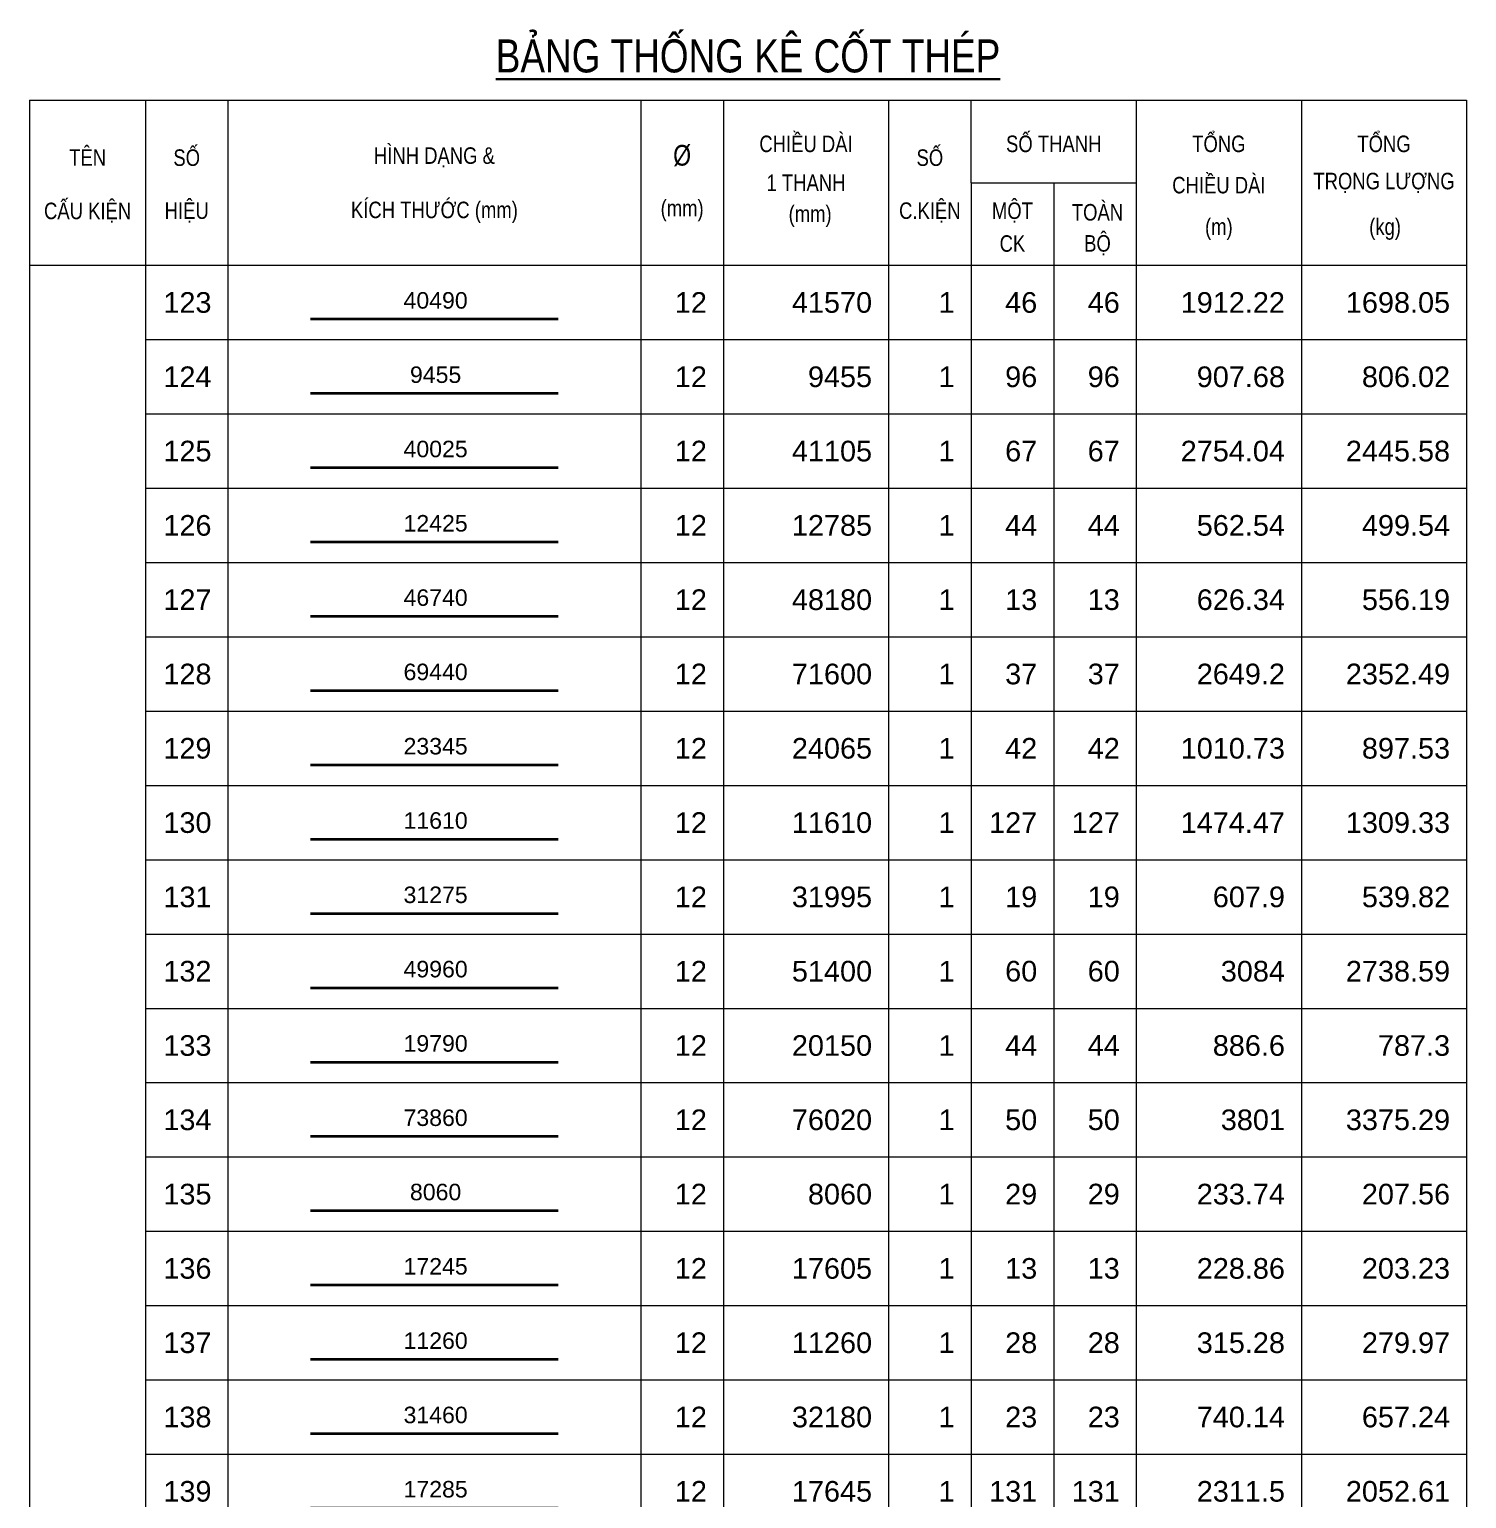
# Model space of a CAD drawing. Header units: millimetres. Extents: x -24156 to 1128921, y -12387 to 212709.
# Drawn here: x 1098288 to 1128921, y 61168 to 92489 of the extents above; entities that cross this region are included whole.
import ezdxf
from ezdxf.enums import TextEntityAlignment as Align

# ---------------------------------------------------------------- set-up
doc = ezdxf.new("R2010")
doc.units = ezdxf.units.MM
doc.header["$MEASUREMENT"] = 0
for name, color, linetype, lineweight in [('kata_net khung', 3, 'Continuous', 20), ('kata_text', 7, 'Continuous', 30), ('kata_thep chu', 1, 'Continuous', 35), ('NDC_FRAME', 7, 'Continuous', 20)]:
    doc.layers.add(name, color=color, linetype=linetype, lineweight=lineweight)
doc.styles.add('kata_text', font='arial.ttf', dxfattribs={"width": 0.8})

# ---------------------------------------------------------------- blocks, each defined once
blk = doc.blocks.new('Tieude')
at = {"layer": 'kata_net khung'}
for p, q in [((0, 2000), (0, 0)), ((0, 2000), (17405, 2000)), ((1405, 2000), (1405, 0)), ((2405, 2000), (2405, 0)), ((7405, 2000), (7405, 0)), ((8405, 2000), (8405, 0)), ((10405, 2000), (10405, 0)), ((11405, 1000), (11405, 2000)), ((13405, 2000), (13405, 0)), ((15405, 2000), (15405, 0)), ((17405, 2000), (17405, 0)), ((11405, 1000), (13405, 1000)), ((11405, 1000), (11405, 0)), ((12405, 1000), (12405, 0)), ((0, 0), (17405, 0))]:
    blk.add_line(p, q, dxfattribs=at)
at = {"layer": 'kata_text', "style": 'kata_text', "width": 0.8}
for s, height, p in [('%%UBẢNG THỐNG KÊ CỐT THÉP', 400, (8703, 2594)), ('CHIỀU DÀI', 200, (9405, 1500)), ('SỐ THANH', 200, (12405, 1500)), ('TỔNG', 200, (14405, 1500)), ('TỔNG', 200, (16405, 1500)), ('TÊN', 200, (705, 1333)), ('SỐ', 200, (1905, 1333)), ('HÌNH DẠNG &', 200, (4905, 1333)), ('%%C', 250, (7905, 1333)), ('SỐ', 200, (10905, 1333)), ('1 THANH', 200, (9405, 1000)), ('CHIỀU DÀI', 200, (14405, 1000)), ('TRỌNG LƯỢNG', 200, (16405, 1000)), ('CẤU KIỆN', 200, (705, 667)), ('HIỆU', 200, (1905, 667)), ('KÍCH THƯỚC (mm)', 200, (4905, 667)), ('(mm)', 200, (7905, 667)), ('(mm)', 200, (9455, 599)), ('C.KIỆN', 200, (10905, 667)), ('MỘT', 200, (11905, 667)), ('TOÀN', 200, (12935, 667)), ('(m)', 200, (14405, 443)), ('(kg)', 200, (16418, 443)), ('CK', 200, (11905, 264)), ('BỘ', 200, (12935, 271))]:
    blk.add_text(s, height=height, dxfattribs=at).set_placement(p, align=Align.MIDDLE)
blk = doc.blocks.new('dang01')
at = {"layer": 'kata_net khung'}
for p, q in [((0, 0), (0, -900)), ((1405, 0), (1405, -900)), ((2405, 0), (2405, -900)), ((7405, 0), (7405, -900)), ((8405, 0), (8405, -900)), ((10405, 0), (10405, -900)), ((11405, 0), (11405, -900)), ((12405, 0), (12405, -900)), ((13405, 0), (13405, -900)), ((15405, 0), (15405, -900)), ((17405, 0), (17405, -900)), ((1405, -900), (17405, -900))]:
    blk.add_line(p, q, dxfattribs=at)
at = {"layer": 'kata_thep chu'}
blk.add_line((3405, -650), (6405, -650), dxfattribs=at)
at = {"layer": 'kata_text', "style": 'kata_text'}
for p in [(2205, -450), (8205, -450), (10205, -450), (11205, -450), (12205, -450), (13205, -450), (15205, -450), (17205, -450)]:
    blk.add_attdef('D03', text='', height=250, dxfattribs=at).set_placement(p, align=Align.MIDDLE_RIGHT)
blk.add_attdef('00000000', text='', height=200, dxfattribs=at).set_placement((4920, -425), align=Align.MIDDLE_CENTER)

msp = doc.modelspace()

# ---------------------------------------------------------------- block references
at = {"layer": 'NDC_FRAME', "xscale": 1.76, "yscale": 1.76, "zscale": 1.76}
msp.add_blockref('Tieude', (1098287.9, 87459.8), dxfattribs=at)
at = {"layer": 'NDC_FRAME', "ltscale": 200}
ref = msp.add_blockref('dang01', (1098287.9, 87459.8), dxfattribs=dict(at, xscale=1.759999999999996, yscale=1.759999999999996, zscale=1.759999999999996))
ref.add_attrib('D03', '123', dxfattribs={"layer": 'kata_text', "height": 440, "style": 'kata_text'}).set_placement((1102169.2, 86667.8), align=Align.MIDDLE_RIGHT)
ref.add_attrib('00000000', '40490', dxfattribs={"layer": 'kata_text', "height": 352, "style": 'kata_text'}).set_placement((1106946.4, 86712.2), align=Align.MIDDLE_CENTER)
ref.add_attrib('D03', '12', dxfattribs={"layer": 'kata_text', "height": 440, "style": 'kata_text'}).set_placement((1112729.2, 86667.8), align=Align.MIDDLE_RIGHT)
ref.add_attrib('D03', '41570', dxfattribs={"layer": 'kata_text', "height": 440, "style": 'kata_text'}).set_placement((1116249.2, 86667.8), align=Align.MIDDLE_RIGHT)
ref.add_attrib('D03', '1', dxfattribs={"layer": 'kata_text', "height": 440, "style": 'kata_text'}).set_placement((1118009.2, 86667.8), align=Align.MIDDLE_RIGHT)
ref.add_attrib('D03', '46', dxfattribs={"layer": 'kata_text', "height": 440, "style": 'kata_text'}).set_placement((1119769.2, 86667.8), align=Align.MIDDLE_RIGHT)
ref.add_attrib('D03', '46', dxfattribs={"layer": 'kata_text', "height": 440, "style": 'kata_text'}).set_placement((1121529.2, 86668.4), align=Align.MIDDLE_RIGHT)
ref.add_attrib('D03', '1912.22', dxfattribs={"layer": 'kata_text', "height": 440, "style": 'kata_text'}).set_placement((1125049.2, 86667.8), align=Align.MIDDLE_RIGHT)
ref.add_attrib('D03', '1698.05', dxfattribs={"layer": 'kata_text', "height": 440, "style": 'kata_text'}).set_placement((1128569.2, 86667.8), align=Align.MIDDLE_RIGHT)
ref = msp.add_blockref('dang01', (1098287.9, 85875.8), dxfattribs=dict(at, xscale=1.759999999999996, yscale=1.759999999999996, zscale=1.759999999999996))
ref.add_attrib('D03', '124', dxfattribs={"layer": 'kata_text', "height": 440, "style": 'kata_text'}).set_placement((1102169.2, 85083.8), align=Align.MIDDLE_RIGHT)
ref.add_attrib('00000000', '9455', dxfattribs={"layer": 'kata_text', "height": 352, "style": 'kata_text'}).set_placement((1106946.4, 85128.2), align=Align.MIDDLE_CENTER)
ref.add_attrib('D03', '12', dxfattribs={"layer": 'kata_text', "height": 440, "style": 'kata_text'}).set_placement((1112729.2, 85083.8), align=Align.MIDDLE_RIGHT)
ref.add_attrib('D03', '9455', dxfattribs={"layer": 'kata_text', "height": 440, "style": 'kata_text'}).set_placement((1116249.2, 85083.8), align=Align.MIDDLE_RIGHT)
ref.add_attrib('D03', '1', dxfattribs={"layer": 'kata_text', "height": 440, "style": 'kata_text'}).set_placement((1118009.2, 85083.8), align=Align.MIDDLE_RIGHT)
ref.add_attrib('D03', '96', dxfattribs={"layer": 'kata_text', "height": 440, "style": 'kata_text'}).set_placement((1119769.2, 85083.8), align=Align.MIDDLE_RIGHT)
ref.add_attrib('D03', '96', dxfattribs={"layer": 'kata_text', "height": 440, "style": 'kata_text'}).set_placement((1121529.2, 85084.4), align=Align.MIDDLE_RIGHT)
ref.add_attrib('D03', '907.68', dxfattribs={"layer": 'kata_text', "height": 440, "style": 'kata_text'}).set_placement((1125049.2, 85083.8), align=Align.MIDDLE_RIGHT)
ref.add_attrib('D03', '806.02', dxfattribs={"layer": 'kata_text', "height": 440, "style": 'kata_text'}).set_placement((1128569.2, 85083.8), align=Align.MIDDLE_RIGHT)
ref = msp.add_blockref('dang01', (1098287.9, 84291.8), dxfattribs=dict(at, xscale=1.759999999999996, yscale=1.759999999999996, zscale=1.759999999999996))
ref.add_attrib('D03', '125', dxfattribs={"layer": 'kata_text', "height": 440, "style": 'kata_text'}).set_placement((1102169.2, 83499.8), align=Align.MIDDLE_RIGHT)
ref.add_attrib('00000000', '40025', dxfattribs={"layer": 'kata_text', "height": 352, "style": 'kata_text'}).set_placement((1106946.4, 83544.2), align=Align.MIDDLE_CENTER)
ref.add_attrib('D03', '12', dxfattribs={"layer": 'kata_text', "height": 440, "style": 'kata_text'}).set_placement((1112729.2, 83499.8), align=Align.MIDDLE_RIGHT)
ref.add_attrib('D03', '41105', dxfattribs={"layer": 'kata_text', "height": 440, "style": 'kata_text'}).set_placement((1116249.2, 83499.8), align=Align.MIDDLE_RIGHT)
ref.add_attrib('D03', '1', dxfattribs={"layer": 'kata_text', "height": 440, "style": 'kata_text'}).set_placement((1118009.2, 83499.8), align=Align.MIDDLE_RIGHT)
ref.add_attrib('D03', '67', dxfattribs={"layer": 'kata_text', "height": 440, "style": 'kata_text'}).set_placement((1119769.2, 83499.8), align=Align.MIDDLE_RIGHT)
ref.add_attrib('D03', '67', dxfattribs={"layer": 'kata_text', "height": 440, "style": 'kata_text'}).set_placement((1121529.2, 83500.4), align=Align.MIDDLE_RIGHT)
ref.add_attrib('D03', '2754.04', dxfattribs={"layer": 'kata_text', "height": 440, "style": 'kata_text'}).set_placement((1125049.2, 83499.8), align=Align.MIDDLE_RIGHT)
ref.add_attrib('D03', '2445.58', dxfattribs={"layer": 'kata_text', "height": 440, "style": 'kata_text'}).set_placement((1128569.2, 83499.8), align=Align.MIDDLE_RIGHT)
ref = msp.add_blockref('dang01', (1098287.9, 82707.8), dxfattribs=dict(at, xscale=1.759999999999996, yscale=1.759999999999996, zscale=1.759999999999996))
ref.add_attrib('D03', '126', dxfattribs={"layer": 'kata_text', "height": 440, "style": 'kata_text'}).set_placement((1102169.2, 81915.8), align=Align.MIDDLE_RIGHT)
ref.add_attrib('00000000', '12425', dxfattribs={"layer": 'kata_text', "height": 352, "style": 'kata_text'}).set_placement((1106946.4, 81960.2), align=Align.MIDDLE_CENTER)
ref.add_attrib('D03', '12', dxfattribs={"layer": 'kata_text', "height": 440, "style": 'kata_text'}).set_placement((1112729.2, 81915.8), align=Align.MIDDLE_RIGHT)
ref.add_attrib('D03', '12785', dxfattribs={"layer": 'kata_text', "height": 440, "style": 'kata_text'}).set_placement((1116249.2, 81915.8), align=Align.MIDDLE_RIGHT)
ref.add_attrib('D03', '1', dxfattribs={"layer": 'kata_text', "height": 440, "style": 'kata_text'}).set_placement((1118009.2, 81915.8), align=Align.MIDDLE_RIGHT)
ref.add_attrib('D03', '44', dxfattribs={"layer": 'kata_text', "height": 440, "style": 'kata_text'}).set_placement((1119769.2, 81915.8), align=Align.MIDDLE_RIGHT)
ref.add_attrib('D03', '44', dxfattribs={"layer": 'kata_text', "height": 440, "style": 'kata_text'}).set_placement((1121529.2, 81916.4), align=Align.MIDDLE_RIGHT)
ref.add_attrib('D03', '562.54', dxfattribs={"layer": 'kata_text', "height": 440, "style": 'kata_text'}).set_placement((1125049.2, 81915.8), align=Align.MIDDLE_RIGHT)
ref.add_attrib('D03', '499.54', dxfattribs={"layer": 'kata_text', "height": 440, "style": 'kata_text'}).set_placement((1128569.2, 81915.8), align=Align.MIDDLE_RIGHT)
ref = msp.add_blockref('dang01', (1098287.9, 81123.8), dxfattribs=dict(at, xscale=1.759999999999996, yscale=1.759999999999996, zscale=1.759999999999996))
ref.add_attrib('D03', '127', dxfattribs={"layer": 'kata_text', "height": 440, "style": 'kata_text'}).set_placement((1102169.2, 80331.8), align=Align.MIDDLE_RIGHT)
ref.add_attrib('00000000', '46740', dxfattribs={"layer": 'kata_text', "height": 352, "style": 'kata_text'}).set_placement((1106946.4, 80376.2), align=Align.MIDDLE_CENTER)
ref.add_attrib('D03', '12', dxfattribs={"layer": 'kata_text', "height": 440, "style": 'kata_text'}).set_placement((1112729.2, 80331.8), align=Align.MIDDLE_RIGHT)
ref.add_attrib('D03', '48180', dxfattribs={"layer": 'kata_text', "height": 440, "style": 'kata_text'}).set_placement((1116249.2, 80331.8), align=Align.MIDDLE_RIGHT)
ref.add_attrib('D03', '1', dxfattribs={"layer": 'kata_text', "height": 440, "style": 'kata_text'}).set_placement((1118009.2, 80331.8), align=Align.MIDDLE_RIGHT)
ref.add_attrib('D03', '13', dxfattribs={"layer": 'kata_text', "height": 440, "style": 'kata_text'}).set_placement((1119769.2, 80331.8), align=Align.MIDDLE_RIGHT)
ref.add_attrib('D03', '13', dxfattribs={"layer": 'kata_text', "height": 440, "style": 'kata_text'}).set_placement((1121529.2, 80332.4), align=Align.MIDDLE_RIGHT)
ref.add_attrib('D03', '626.34', dxfattribs={"layer": 'kata_text', "height": 440, "style": 'kata_text'}).set_placement((1125049.2, 80331.8), align=Align.MIDDLE_RIGHT)
ref.add_attrib('D03', '556.19', dxfattribs={"layer": 'kata_text', "height": 440, "style": 'kata_text'}).set_placement((1128569.2, 80331.8), align=Align.MIDDLE_RIGHT)
ref = msp.add_blockref('dang01', (1098287.9, 79539.8), dxfattribs=dict(at, xscale=1.759999999999996, yscale=1.759999999999996, zscale=1.759999999999996))
ref.add_attrib('D03', '128', dxfattribs={"layer": 'kata_text', "height": 440, "style": 'kata_text'}).set_placement((1102169.2, 78747.8), align=Align.MIDDLE_RIGHT)
ref.add_attrib('00000000', '69440', dxfattribs={"layer": 'kata_text', "height": 352, "style": 'kata_text'}).set_placement((1106946.4, 78792.2), align=Align.MIDDLE_CENTER)
ref.add_attrib('D03', '12', dxfattribs={"layer": 'kata_text', "height": 440, "style": 'kata_text'}).set_placement((1112729.2, 78747.8), align=Align.MIDDLE_RIGHT)
ref.add_attrib('D03', '71600', dxfattribs={"layer": 'kata_text', "height": 440, "style": 'kata_text'}).set_placement((1116249.2, 78747.8), align=Align.MIDDLE_RIGHT)
ref.add_attrib('D03', '1', dxfattribs={"layer": 'kata_text', "height": 440, "style": 'kata_text'}).set_placement((1118009.2, 78747.8), align=Align.MIDDLE_RIGHT)
ref.add_attrib('D03', '37', dxfattribs={"layer": 'kata_text', "height": 440, "style": 'kata_text'}).set_placement((1119769.2, 78747.8), align=Align.MIDDLE_RIGHT)
ref.add_attrib('D03', '37', dxfattribs={"layer": 'kata_text', "height": 440, "style": 'kata_text'}).set_placement((1121529.2, 78748.4), align=Align.MIDDLE_RIGHT)
ref.add_attrib('D03', '2649.2', dxfattribs={"layer": 'kata_text', "height": 440, "style": 'kata_text'}).set_placement((1125049.2, 78747.8), align=Align.MIDDLE_RIGHT)
ref.add_attrib('D03', '2352.49', dxfattribs={"layer": 'kata_text', "height": 440, "style": 'kata_text'}).set_placement((1128569.2, 78747.8), align=Align.MIDDLE_RIGHT)
ref = msp.add_blockref('dang01', (1098287.9, 77955.8), dxfattribs=dict(at, xscale=1.759999999999996, yscale=1.759999999999996, zscale=1.759999999999996))
ref.add_attrib('D03', '129', dxfattribs={"layer": 'kata_text', "height": 440, "style": 'kata_text'}).set_placement((1102169.2, 77163.8), align=Align.MIDDLE_RIGHT)
ref.add_attrib('00000000', '23345', dxfattribs={"layer": 'kata_text', "height": 352, "style": 'kata_text'}).set_placement((1106946.4, 77208.2), align=Align.MIDDLE_CENTER)
ref.add_attrib('D03', '12', dxfattribs={"layer": 'kata_text', "height": 440, "style": 'kata_text'}).set_placement((1112729.2, 77163.8), align=Align.MIDDLE_RIGHT)
ref.add_attrib('D03', '24065', dxfattribs={"layer": 'kata_text', "height": 440, "style": 'kata_text'}).set_placement((1116249.2, 77163.8), align=Align.MIDDLE_RIGHT)
ref.add_attrib('D03', '1', dxfattribs={"layer": 'kata_text', "height": 440, "style": 'kata_text'}).set_placement((1118009.2, 77163.8), align=Align.MIDDLE_RIGHT)
ref.add_attrib('D03', '42', dxfattribs={"layer": 'kata_text', "height": 440, "style": 'kata_text'}).set_placement((1119769.2, 77163.8), align=Align.MIDDLE_RIGHT)
ref.add_attrib('D03', '42', dxfattribs={"layer": 'kata_text', "height": 440, "style": 'kata_text'}).set_placement((1121529.2, 77164.4), align=Align.MIDDLE_RIGHT)
ref.add_attrib('D03', '1010.73', dxfattribs={"layer": 'kata_text', "height": 440, "style": 'kata_text'}).set_placement((1125049.2, 77163.8), align=Align.MIDDLE_RIGHT)
ref.add_attrib('D03', '897.53', dxfattribs={"layer": 'kata_text', "height": 440, "style": 'kata_text'}).set_placement((1128569.2, 77163.8), align=Align.MIDDLE_RIGHT)
ref = msp.add_blockref('dang01', (1098287.9, 76371.8), dxfattribs=dict(at, xscale=1.759999999999996, yscale=1.759999999999996, zscale=1.759999999999996))
ref.add_attrib('D03', '130', dxfattribs={"layer": 'kata_text', "height": 440, "style": 'kata_text'}).set_placement((1102169.2, 75579.8), align=Align.MIDDLE_RIGHT)
ref.add_attrib('00000000', '11610', dxfattribs={"layer": 'kata_text', "height": 352, "style": 'kata_text'}).set_placement((1106946.4, 75624.2), align=Align.MIDDLE_CENTER)
ref.add_attrib('D03', '12', dxfattribs={"layer": 'kata_text', "height": 440, "style": 'kata_text'}).set_placement((1112729.2, 75579.8), align=Align.MIDDLE_RIGHT)
ref.add_attrib('D03', '11610', dxfattribs={"layer": 'kata_text', "height": 440, "style": 'kata_text'}).set_placement((1116249.2, 75579.8), align=Align.MIDDLE_RIGHT)
ref.add_attrib('D03', '1', dxfattribs={"layer": 'kata_text', "height": 440, "style": 'kata_text'}).set_placement((1118009.2, 75579.8), align=Align.MIDDLE_RIGHT)
ref.add_attrib('D03', '127', dxfattribs={"layer": 'kata_text', "height": 440, "style": 'kata_text'}).set_placement((1119769.2, 75579.8), align=Align.MIDDLE_RIGHT)
ref.add_attrib('D03', '127', dxfattribs={"layer": 'kata_text', "height": 440, "style": 'kata_text'}).set_placement((1121529.2, 75580.4), align=Align.MIDDLE_RIGHT)
ref.add_attrib('D03', '1474.47', dxfattribs={"layer": 'kata_text', "height": 440, "style": 'kata_text'}).set_placement((1125049.2, 75579.8), align=Align.MIDDLE_RIGHT)
ref.add_attrib('D03', '1309.33', dxfattribs={"layer": 'kata_text', "height": 440, "style": 'kata_text'}).set_placement((1128569.2, 75579.8), align=Align.MIDDLE_RIGHT)
ref = msp.add_blockref('dang01', (1098287.9, 74787.8), dxfattribs=dict(at, xscale=1.759999999999996, yscale=1.759999999999996, zscale=1.759999999999996))
ref.add_attrib('D03', '131', dxfattribs={"layer": 'kata_text', "height": 440, "style": 'kata_text'}).set_placement((1102169.2, 73995.8), align=Align.MIDDLE_RIGHT)
ref.add_attrib('00000000', '31275', dxfattribs={"layer": 'kata_text', "height": 352, "style": 'kata_text'}).set_placement((1106946.4, 74040.2), align=Align.MIDDLE_CENTER)
ref.add_attrib('D03', '12', dxfattribs={"layer": 'kata_text', "height": 440, "style": 'kata_text'}).set_placement((1112729.2, 73995.8), align=Align.MIDDLE_RIGHT)
ref.add_attrib('D03', '31995', dxfattribs={"layer": 'kata_text', "height": 440, "style": 'kata_text'}).set_placement((1116249.2, 73995.8), align=Align.MIDDLE_RIGHT)
ref.add_attrib('D03', '1', dxfattribs={"layer": 'kata_text', "height": 440, "style": 'kata_text'}).set_placement((1118009.2, 73995.8), align=Align.MIDDLE_RIGHT)
ref.add_attrib('D03', '19', dxfattribs={"layer": 'kata_text', "height": 440, "style": 'kata_text'}).set_placement((1119769.2, 73995.8), align=Align.MIDDLE_RIGHT)
ref.add_attrib('D03', '19', dxfattribs={"layer": 'kata_text', "height": 440, "style": 'kata_text'}).set_placement((1121529.2, 73996.4), align=Align.MIDDLE_RIGHT)
ref.add_attrib('D03', '607.9', dxfattribs={"layer": 'kata_text', "height": 440, "style": 'kata_text'}).set_placement((1125049.2, 73995.8), align=Align.MIDDLE_RIGHT)
ref.add_attrib('D03', '539.82', dxfattribs={"layer": 'kata_text', "height": 440, "style": 'kata_text'}).set_placement((1128569.2, 73995.8), align=Align.MIDDLE_RIGHT)
ref = msp.add_blockref('dang01', (1098287.9, 73203.8), dxfattribs=dict(at, xscale=1.759999999999996, yscale=1.759999999999996, zscale=1.759999999999996))
ref.add_attrib('D03', '132', dxfattribs={"layer": 'kata_text', "height": 440, "style": 'kata_text'}).set_placement((1102169.2, 72411.8), align=Align.MIDDLE_RIGHT)
ref.add_attrib('00000000', '49960', dxfattribs={"layer": 'kata_text', "height": 352, "style": 'kata_text'}).set_placement((1106946.4, 72456.2), align=Align.MIDDLE_CENTER)
ref.add_attrib('D03', '12', dxfattribs={"layer": 'kata_text', "height": 440, "style": 'kata_text'}).set_placement((1112729.2, 72411.8), align=Align.MIDDLE_RIGHT)
ref.add_attrib('D03', '51400', dxfattribs={"layer": 'kata_text', "height": 440, "style": 'kata_text'}).set_placement((1116249.2, 72411.8), align=Align.MIDDLE_RIGHT)
ref.add_attrib('D03', '1', dxfattribs={"layer": 'kata_text', "height": 440, "style": 'kata_text'}).set_placement((1118009.2, 72411.8), align=Align.MIDDLE_RIGHT)
ref.add_attrib('D03', '60', dxfattribs={"layer": 'kata_text', "height": 440, "style": 'kata_text'}).set_placement((1119769.2, 72411.8), align=Align.MIDDLE_RIGHT)
ref.add_attrib('D03', '60', dxfattribs={"layer": 'kata_text', "height": 440, "style": 'kata_text'}).set_placement((1121529.2, 72412.4), align=Align.MIDDLE_RIGHT)
ref.add_attrib('D03', '3084', dxfattribs={"layer": 'kata_text', "height": 440, "style": 'kata_text'}).set_placement((1125049.2, 72411.8), align=Align.MIDDLE_RIGHT)
ref.add_attrib('D03', '2738.59', dxfattribs={"layer": 'kata_text', "height": 440, "style": 'kata_text'}).set_placement((1128569.2, 72411.8), align=Align.MIDDLE_RIGHT)
ref = msp.add_blockref('dang01', (1098287.9, 71619.8), dxfattribs=dict(at, xscale=1.759999999999996, yscale=1.759999999999996, zscale=1.759999999999996))
ref.add_attrib('D03', '133', dxfattribs={"layer": 'kata_text', "height": 440, "style": 'kata_text'}).set_placement((1102169.2, 70827.8), align=Align.MIDDLE_RIGHT)
ref.add_attrib('00000000', '19790', dxfattribs={"layer": 'kata_text', "height": 352, "style": 'kata_text'}).set_placement((1106946.4, 70872.2), align=Align.MIDDLE_CENTER)
ref.add_attrib('D03', '12', dxfattribs={"layer": 'kata_text', "height": 440, "style": 'kata_text'}).set_placement((1112729.2, 70827.8), align=Align.MIDDLE_RIGHT)
ref.add_attrib('D03', '20150', dxfattribs={"layer": 'kata_text', "height": 440, "style": 'kata_text'}).set_placement((1116249.2, 70827.8), align=Align.MIDDLE_RIGHT)
ref.add_attrib('D03', '1', dxfattribs={"layer": 'kata_text', "height": 440, "style": 'kata_text'}).set_placement((1118009.2, 70827.8), align=Align.MIDDLE_RIGHT)
ref.add_attrib('D03', '44', dxfattribs={"layer": 'kata_text', "height": 440, "style": 'kata_text'}).set_placement((1119769.2, 70827.8), align=Align.MIDDLE_RIGHT)
ref.add_attrib('D03', '44', dxfattribs={"layer": 'kata_text', "height": 440, "style": 'kata_text'}).set_placement((1121529.2, 70828.4), align=Align.MIDDLE_RIGHT)
ref.add_attrib('D03', '886.6', dxfattribs={"layer": 'kata_text', "height": 440, "style": 'kata_text'}).set_placement((1125049.2, 70827.8), align=Align.MIDDLE_RIGHT)
ref.add_attrib('D03', '787.3', dxfattribs={"layer": 'kata_text', "height": 440, "style": 'kata_text'}).set_placement((1128569.2, 70827.8), align=Align.MIDDLE_RIGHT)
ref = msp.add_blockref('dang01', (1098287.9, 70035.8), dxfattribs=dict(at, xscale=1.759999999999996, yscale=1.759999999999996, zscale=1.759999999999996))
ref.add_attrib('D03', '134', dxfattribs={"layer": 'kata_text', "height": 440, "style": 'kata_text'}).set_placement((1102169.2, 69243.8), align=Align.MIDDLE_RIGHT)
ref.add_attrib('00000000', '73860', dxfattribs={"layer": 'kata_text', "height": 352, "style": 'kata_text'}).set_placement((1106946.4, 69288.2), align=Align.MIDDLE_CENTER)
ref.add_attrib('D03', '12', dxfattribs={"layer": 'kata_text', "height": 440, "style": 'kata_text'}).set_placement((1112729.2, 69243.8), align=Align.MIDDLE_RIGHT)
ref.add_attrib('D03', '76020', dxfattribs={"layer": 'kata_text', "height": 440, "style": 'kata_text'}).set_placement((1116249.2, 69243.8), align=Align.MIDDLE_RIGHT)
ref.add_attrib('D03', '1', dxfattribs={"layer": 'kata_text', "height": 440, "style": 'kata_text'}).set_placement((1118009.2, 69243.8), align=Align.MIDDLE_RIGHT)
ref.add_attrib('D03', '50', dxfattribs={"layer": 'kata_text', "height": 440, "style": 'kata_text'}).set_placement((1119769.2, 69243.8), align=Align.MIDDLE_RIGHT)
ref.add_attrib('D03', '50', dxfattribs={"layer": 'kata_text', "height": 440, "style": 'kata_text'}).set_placement((1121529.2, 69244.4), align=Align.MIDDLE_RIGHT)
ref.add_attrib('D03', '3801', dxfattribs={"layer": 'kata_text', "height": 440, "style": 'kata_text'}).set_placement((1125049.2, 69243.8), align=Align.MIDDLE_RIGHT)
ref.add_attrib('D03', '3375.29', dxfattribs={"layer": 'kata_text', "height": 440, "style": 'kata_text'}).set_placement((1128569.2, 69243.8), align=Align.MIDDLE_RIGHT)
ref = msp.add_blockref('dang01', (1098287.9, 68451.8), dxfattribs=dict(at, xscale=1.759999999999996, yscale=1.759999999999996, zscale=1.759999999999996))
ref.add_attrib('D03', '135', dxfattribs={"layer": 'kata_text', "height": 440, "style": 'kata_text'}).set_placement((1102169.2, 67659.8), align=Align.MIDDLE_RIGHT)
ref.add_attrib('00000000', '8060', dxfattribs={"layer": 'kata_text', "height": 352, "style": 'kata_text'}).set_placement((1106946.4, 67704.2), align=Align.MIDDLE_CENTER)
ref.add_attrib('D03', '12', dxfattribs={"layer": 'kata_text', "height": 440, "style": 'kata_text'}).set_placement((1112729.2, 67659.8), align=Align.MIDDLE_RIGHT)
ref.add_attrib('D03', '8060', dxfattribs={"layer": 'kata_text', "height": 440, "style": 'kata_text'}).set_placement((1116249.2, 67659.8), align=Align.MIDDLE_RIGHT)
ref.add_attrib('D03', '1', dxfattribs={"layer": 'kata_text', "height": 440, "style": 'kata_text'}).set_placement((1118009.2, 67659.8), align=Align.MIDDLE_RIGHT)
ref.add_attrib('D03', '29', dxfattribs={"layer": 'kata_text', "height": 440, "style": 'kata_text'}).set_placement((1119769.2, 67659.8), align=Align.MIDDLE_RIGHT)
ref.add_attrib('D03', '29', dxfattribs={"layer": 'kata_text', "height": 440, "style": 'kata_text'}).set_placement((1121529.2, 67660.4), align=Align.MIDDLE_RIGHT)
ref.add_attrib('D03', '233.74', dxfattribs={"layer": 'kata_text', "height": 440, "style": 'kata_text'}).set_placement((1125049.2, 67659.8), align=Align.MIDDLE_RIGHT)
ref.add_attrib('D03', '207.56', dxfattribs={"layer": 'kata_text', "height": 440, "style": 'kata_text'}).set_placement((1128569.2, 67659.8), align=Align.MIDDLE_RIGHT)
ref = msp.add_blockref('dang01', (1098287.9, 66867.8), dxfattribs=dict(at, xscale=1.759999999999996, yscale=1.759999999999996, zscale=1.759999999999996))
ref.add_attrib('D03', '136', dxfattribs={"layer": 'kata_text', "height": 440, "style": 'kata_text'}).set_placement((1102169.2, 66075.8), align=Align.MIDDLE_RIGHT)
ref.add_attrib('00000000', '17245', dxfattribs={"layer": 'kata_text', "height": 352, "style": 'kata_text'}).set_placement((1106946.4, 66120.2), align=Align.MIDDLE_CENTER)
ref.add_attrib('D03', '12', dxfattribs={"layer": 'kata_text', "height": 440, "style": 'kata_text'}).set_placement((1112729.2, 66075.8), align=Align.MIDDLE_RIGHT)
ref.add_attrib('D03', '17605', dxfattribs={"layer": 'kata_text', "height": 440, "style": 'kata_text'}).set_placement((1116249.2, 66075.8), align=Align.MIDDLE_RIGHT)
ref.add_attrib('D03', '1', dxfattribs={"layer": 'kata_text', "height": 440, "style": 'kata_text'}).set_placement((1118009.2, 66075.8), align=Align.MIDDLE_RIGHT)
ref.add_attrib('D03', '13', dxfattribs={"layer": 'kata_text', "height": 440, "style": 'kata_text'}).set_placement((1119769.2, 66075.8), align=Align.MIDDLE_RIGHT)
ref.add_attrib('D03', '13', dxfattribs={"layer": 'kata_text', "height": 440, "style": 'kata_text'}).set_placement((1121529.2, 66076.4), align=Align.MIDDLE_RIGHT)
ref.add_attrib('D03', '228.86', dxfattribs={"layer": 'kata_text', "height": 440, "style": 'kata_text'}).set_placement((1125049.2, 66075.8), align=Align.MIDDLE_RIGHT)
ref.add_attrib('D03', '203.23', dxfattribs={"layer": 'kata_text', "height": 440, "style": 'kata_text'}).set_placement((1128569.2, 66075.8), align=Align.MIDDLE_RIGHT)
ref = msp.add_blockref('dang01', (1098287.9, 65283.8), dxfattribs=dict(at, xscale=1.759999999999996, yscale=1.759999999999996, zscale=1.759999999999996))
ref.add_attrib('D03', '137', dxfattribs={"layer": 'kata_text', "height": 440, "style": 'kata_text'}).set_placement((1102169.2, 64491.8), align=Align.MIDDLE_RIGHT)
ref.add_attrib('00000000', '11260', dxfattribs={"layer": 'kata_text', "height": 352, "style": 'kata_text'}).set_placement((1106946.4, 64536.2), align=Align.MIDDLE_CENTER)
ref.add_attrib('D03', '12', dxfattribs={"layer": 'kata_text', "height": 440, "style": 'kata_text'}).set_placement((1112729.2, 64491.8), align=Align.MIDDLE_RIGHT)
ref.add_attrib('D03', '11260', dxfattribs={"layer": 'kata_text', "height": 440, "style": 'kata_text'}).set_placement((1116249.2, 64491.8), align=Align.MIDDLE_RIGHT)
ref.add_attrib('D03', '1', dxfattribs={"layer": 'kata_text', "height": 440, "style": 'kata_text'}).set_placement((1118009.2, 64491.8), align=Align.MIDDLE_RIGHT)
ref.add_attrib('D03', '28', dxfattribs={"layer": 'kata_text', "height": 440, "style": 'kata_text'}).set_placement((1119769.2, 64491.8), align=Align.MIDDLE_RIGHT)
ref.add_attrib('D03', '28', dxfattribs={"layer": 'kata_text', "height": 440, "style": 'kata_text'}).set_placement((1121529.2, 64492.4), align=Align.MIDDLE_RIGHT)
ref.add_attrib('D03', '315.28', dxfattribs={"layer": 'kata_text', "height": 440, "style": 'kata_text'}).set_placement((1125049.2, 64491.8), align=Align.MIDDLE_RIGHT)
ref.add_attrib('D03', '279.97', dxfattribs={"layer": 'kata_text', "height": 440, "style": 'kata_text'}).set_placement((1128569.2, 64491.8), align=Align.MIDDLE_RIGHT)
ref = msp.add_blockref('dang01', (1098287.9, 63699.8), dxfattribs=dict(at, xscale=1.759999999999996, yscale=1.759999999999996, zscale=1.759999999999996))
ref.add_attrib('D03', '138', dxfattribs={"layer": 'kata_text', "height": 440, "style": 'kata_text'}).set_placement((1102169.2, 62907.8), align=Align.MIDDLE_RIGHT)
ref.add_attrib('00000000', '31460', dxfattribs={"layer": 'kata_text', "height": 352, "style": 'kata_text'}).set_placement((1106946.4, 62952.2), align=Align.MIDDLE_CENTER)
ref.add_attrib('D03', '12', dxfattribs={"layer": 'kata_text', "height": 440, "style": 'kata_text'}).set_placement((1112729.2, 62907.8), align=Align.MIDDLE_RIGHT)
ref.add_attrib('D03', '32180', dxfattribs={"layer": 'kata_text', "height": 440, "style": 'kata_text'}).set_placement((1116249.2, 62907.8), align=Align.MIDDLE_RIGHT)
ref.add_attrib('D03', '1', dxfattribs={"layer": 'kata_text', "height": 440, "style": 'kata_text'}).set_placement((1118009.2, 62907.8), align=Align.MIDDLE_RIGHT)
ref.add_attrib('D03', '23', dxfattribs={"layer": 'kata_text', "height": 440, "style": 'kata_text'}).set_placement((1119769.2, 62907.8), align=Align.MIDDLE_RIGHT)
ref.add_attrib('D03', '23', dxfattribs={"layer": 'kata_text', "height": 440, "style": 'kata_text'}).set_placement((1121529.2, 62908.4), align=Align.MIDDLE_RIGHT)
ref.add_attrib('D03', '740.14', dxfattribs={"layer": 'kata_text', "height": 440, "style": 'kata_text'}).set_placement((1125049.2, 62907.8), align=Align.MIDDLE_RIGHT)
ref.add_attrib('D03', '657.24', dxfattribs={"layer": 'kata_text', "height": 440, "style": 'kata_text'}).set_placement((1128569.2, 62907.8), align=Align.MIDDLE_RIGHT)
ref = msp.add_blockref('dang01', (1098287.9, 62115.8), dxfattribs=dict(at, xscale=1.759999999999996, yscale=1.759999999999996, zscale=1.759999999999996))
ref.add_attrib('D03', '139', dxfattribs={"layer": 'kata_text', "height": 440, "style": 'kata_text'}).set_placement((1102169.2, 61323.8), align=Align.MIDDLE_RIGHT)
ref.add_attrib('00000000', '17285', dxfattribs={"layer": 'kata_text', "height": 352, "style": 'kata_text'}).set_placement((1106946.4, 61368.2), align=Align.MIDDLE_CENTER)
ref.add_attrib('D03', '12', dxfattribs={"layer": 'kata_text', "height": 440, "style": 'kata_text'}).set_placement((1112729.2, 61323.8), align=Align.MIDDLE_RIGHT)
ref.add_attrib('D03', '17645', dxfattribs={"layer": 'kata_text', "height": 440, "style": 'kata_text'}).set_placement((1116249.2, 61323.8), align=Align.MIDDLE_RIGHT)
ref.add_attrib('D03', '1', dxfattribs={"layer": 'kata_text', "height": 440, "style": 'kata_text'}).set_placement((1118009.2, 61323.8), align=Align.MIDDLE_RIGHT)
ref.add_attrib('D03', '131', dxfattribs={"layer": 'kata_text', "height": 440, "style": 'kata_text'}).set_placement((1119769.2, 61323.8), align=Align.MIDDLE_RIGHT)
ref.add_attrib('D03', '131', dxfattribs={"layer": 'kata_text', "height": 440, "style": 'kata_text'}).set_placement((1121529.2, 61324.4), align=Align.MIDDLE_RIGHT)
ref.add_attrib('D03', '2311.5', dxfattribs={"layer": 'kata_text', "height": 440, "style": 'kata_text'}).set_placement((1125049.2, 61323.8), align=Align.MIDDLE_RIGHT)
ref.add_attrib('D03', '2052.61', dxfattribs={"layer": 'kata_text', "height": 440, "style": 'kata_text'}).set_placement((1128569.2, 61323.8), align=Align.MIDDLE_RIGHT)

doc.saveas('drawing.dxf')
